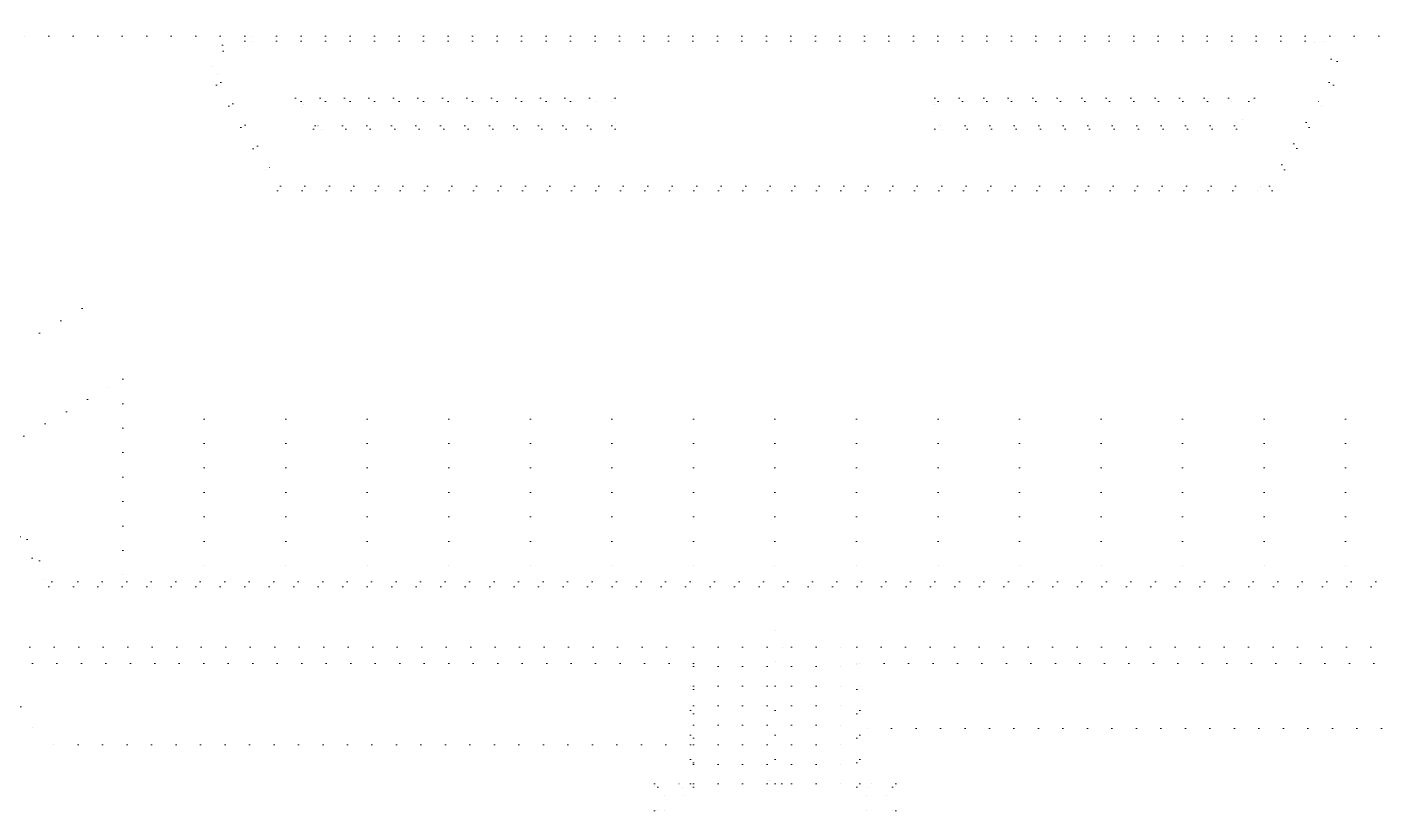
# Model space of a CAD drawing. Extents: x -5598 to 26293, y -3808 to 13850.
# Drawn here: x 4707 to 8870, y -3808 to -1402 of the extents above; entities that cross this region are included whole.
import ezdxf

# ---------------------------------------------------------------- set-up
doc = ezdxf.new("R2010")
doc.units = 0
doc.header["$LTSCALE"] = 100
doc.header["$MEASUREMENT"] = 0
doc.linetypes.add('DOT', pattern=[0.25, 0, -0.25])
doc.layers.add('YOLLAR', color=7, linetype='Continuous', lineweight=15)

# ---------------------------------------------------------------- blocks, each defined once
blk = doc.blocks.new('*U550')
at = {"color": 16, "linetype": 'ByBlock', "ltscale": 3}
for p, q in [((-394.1, -13150), (-394.1, -13750)), ((2635.3, -13150), (2635.3, -13750)), ((-506.1, -13750), (-1206.7, -13750)), ((2746.1, -13750), (3785.4, -13750))]:
    blk.add_line(p, q, dxfattribs=at)
at = {"color": 0, "linetype": 'ByBlock', "ltscale": 3}
for p, q in [((2746.1, -13750), (-506.1, -13750)), ((2746.1, -13765), (-506.1, -13765)), ((-592.7, -13900), (-405.1, -14225)), ((-579.7, -13892.5), (-396.4, -14210)), ((2636.4, -14210), (2819.7, -13892.5)), ((2645.1, -14225), (2832.7, -13900)), ((-350.2, -13940), (630, -13940)), ((-295.4, -14035), (-350.2, -13940)), ((630, -13940), (630, -14035)), ((1610, -13940), (2590.2, -13940)), ((1610, -14035), (1610, -13940)), ((2590.2, -13940), (2535.4, -14035)), ((-332.9, -13950), (620, -13950)), ((-289.6, -14025), (-332.9, -13950)), ((620, -13950), (620, -14025)), ((1620, -13950), (2572.9, -13950)), ((1620, -14025), (1620, -13950)), ((2572.9, -13950), (2529.6, -14025)), ((620, -14025), (-289.6, -14025)), ((2529.6, -14025), (1620, -14025)), ((630, -14035), (-295.4, -14035)), ((2535.4, -14035), (1610, -14035)), ((-1833.4, -14181.1), (-1106.6, -15440)), ((-1097.9, -15425), (-1812.9, -14186.6)), ((-405.1, -14225), (2645.1, -14225)), ((-396.4, -14210), (2636.4, -14210)), ((-1004.9, -14586.1), (-1437.9, -14836.1)), ((-1312.9, -15052.6), (-880, -14802.7)), ((-880, -14802.7), (-880, -15425)), ((-630, -14925), (-630, -15425)), ((-380, -14925), (-380, -15425)), ((-130, -14925), (-130, -15425)), ((120, -14925), (120, -15425)), ((370, -14925), (370, -15425)), ((620, -14925), (620, -15425)), ((870, -14925), (870, -15425)), ((1120, -14925), (1120, -15425)), ((1370, -14925), (1370, -15425)), ((1620, -14925), (1620, -15425)), ((1870, -14925), (1870, -15425)), ((2120, -14925), (2120, -15425)), ((2370, -14925), (2370, -15425)), ((2620, -14925), (2620, -15425)), ((2870, -14925), (2870, -15425)), ((-1106.6, -15440), (3346.6, -15440)), ((3337.9, -15425), (-1097.9, -15425)), ((1120.6, -15572.5), (1098.1, -15625)), ((1143.1, -15625), (1120.6, -15572.5)), ((-1615.5, -15625), (870.6, -15625)), ((870.6, -15625), (1370.6, -15625)), ((870.6, -15625), (870.6, -15675)), ((1098.1, -15625), (1143.1, -15625)), ((1120.6, -16045), (1120.6, -15625)), ((1370.6, -15675), (1370.6, -15625)), ((1370.6, -15625), (3453.4, -15625)), ((870.6, -15675), (-1539.1, -15675)), ((860.6, -16045), (860.6, -15675)), ((870.6, -16055), (870.6, -15675)), ((870.6, -15685), (1370.6, -15685)), ((3482.2, -15675), (1370.6, -15675)), ((1370.6, -16055), (1370.6, -15675)), ((1380.6, -16045), (1380.6, -15675)), ((870.6, -15745), (1370.6, -15745)), ((870.6, -15805), (1370.6, -15805)), ((870.6, -15865), (1370.6, -15865)), ((870.6, -15925), (1370.6, -15925)), ((870.6, -15985), (1370.6, -15985)), ((750.6, -16127.6), (750.6, -16045)), ((750.6, -16045), (860.6, -16045)), ((760.6, -16127.6), (760.6, -16055)), ((760.6, -16055), (870.6, -16055)), ((870.6, -16045), (1370.6, -16045)), ((1480.6, -16055), (1370.6, -16055)), ((1490.6, -16045), (1380.6, -16045)), ((1480.6, -16127.6), (1480.6, -16055)), ((1490.6, -16127.6), (1490.6, -16045)), ((780.6, -16127.6), (780.6, -16081.1)), ((780.6, -16081.1), (840.6, -16081.1)), ((840.6, -16081.1), (840.6, -16127.6)), ((1400.6, -16127.6), (1400.6, -16081.1)), ((1400.6, -16081.1), (1460.6, -16081.1)), ((1460.6, -16081.1), (1460.6, -16127.6))]:
    blk.add_line(p, q, dxfattribs=at)
at = {"color": 56, "linetype": 'ByBlock', "ltscale": 3}
for p, q in [((3655.4, -15875, 0), (1380.6, -15875, 0)), ((860.6, -15925), (-1124.2, -15925))]:
    blk.add_line(p, q, dxfattribs=at)
at = {"color": 0, "linetype": 'ByBlock', "ltscale": 3}
blk.add_circle((1120.6, -16045), 20, dxfattribs=at)
for centre, radius, start, end in [((-506.1, -13850), 100, 90, 210), ((-506.1, -13850), 85, 90, 210), ((2746.1, -13850), 100, 330, 90), ((2746.1, -13850), 85, 330, 90)]:
    blk.add_arc(centre, radius, start, end, dxfattribs=at)
at = {"color": 56, "linetype": 'ByBlock', "ltscale": 3}
blk.add_arc((1515.7, -14300), 3100, 206.3305, 211.614, dxfattribs=at)

msp = doc.modelspace()

# ---------------------------------------------------------------- block references
at = {"layer": 'YOLLAR', "color": 9, "linetype": 'DOT'}
msp.add_blockref('*U550', (5880, 12320.00004), dxfattribs=at)

doc.saveas('drawing.dxf')
